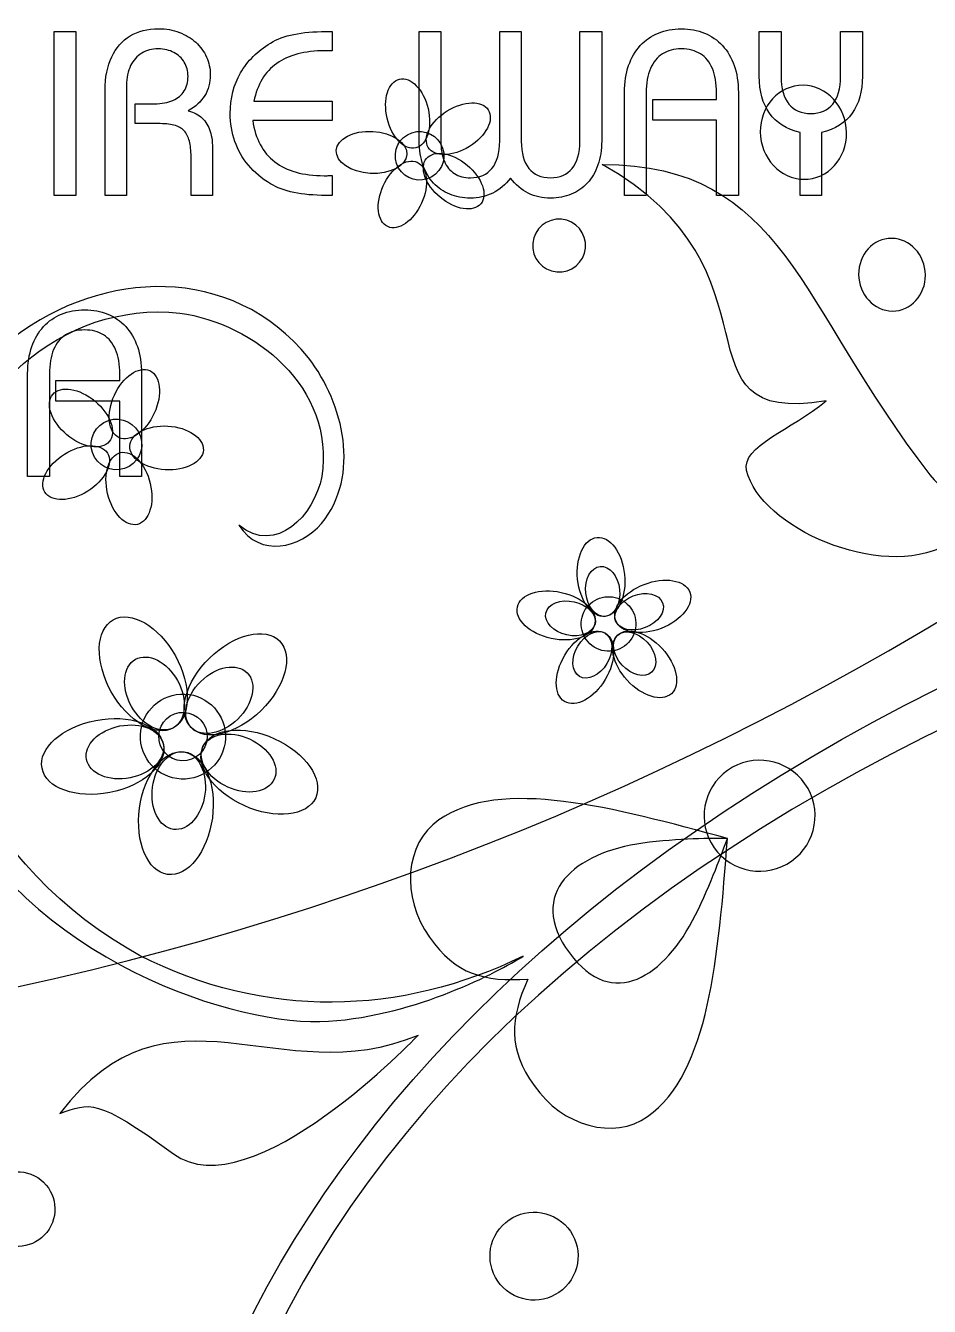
# Model space of a CAD drawing. Header units: millimetres. Extents: x -96 to 58, y -5 to 152.
# Drawn here: x -6.99 to 9.32, y 13.41 to 36.54 of the extents above; entities that cross this region are included whole.
import ezdxf

# ---------------------------------------------------------------- set-up
doc = ezdxf.new("R2010")
doc.units = ezdxf.units.MM
doc.header["$MEASUREMENT"] = 0
doc.layers.add('Capa 1', color=7, linetype='Continuous')

msp = doc.modelspace()

# ---------------------------------------------------------------- linework, layer by layer
at = {"layer": 'Capa 1', "color": 250, "lineweight": 9}
msp.add_open_spline([(-95.1806, 149.5), (-95.1806, 149.5), (57.2195, 149.5), (57.2195, 149.5), (57.2195, 149.5), (57.2195, 149.5), (57.2195, -2.9001), (57.2195, -2.9001), (57.2195, -2.9001), (57.2195, -2.9001), (-95.1806, -2.9001), (-95.1806, -2.9001), (-95.1806, -2.9001), (-95.1806, -2.9001), (-95.1806, 149.5), (-95.1806, 149.5)], degree=3, knots=[0, 0, 0, 0, 0.2, 0.2, 0.2, 0.2, 0.4, 0.4, 0.4, 0.4, 0.6, 0.6, 0.6, 0.6, 1, 1, 1, 1], dxfattribs=at)
at = {"layer": 'Capa 1', "color": 7}
msp.add_open_spline([(-18.9806, 128.6859), (11.6082, 128.6859), (36.4054, 103.8887), (36.4054, 73.2999), (36.4054, 73.2999), (36.4054, 42.7112), (11.6082, 17.9139), (-18.9806, 17.9139), (-18.9806, 17.9139), (-49.5694, 17.9139), (-74.3666, 42.7111), (-74.3666, 73.2999), (-74.3666, 73.2999), (-74.3666, 103.8888), (-49.5694, 128.6859), (-18.9806, 128.6859)], degree=3, knots=[0, 0, 0, 0, 0.2, 0.2, 0.2, 0.2, 0.4, 0.4, 0.4, 0.4, 0.6, 0.6, 0.6, 0.6, 1, 1, 1, 1], dxfattribs=at)
at = {"layer": 'Capa 1', "color": 250}
for points, knots in [([(-6.4774, 33.4756), (-6.4774, 33.4756), (-6.0837, 33.4756), (-6.0837, 33.4756), (-6.0837, 33.4756), (-6.0837, 33.4756), (-6.0837, 36.4347), (-6.0837, 36.4347), (-6.0837, 36.4347), (-6.0837, 36.4347), (-6.4774, 36.4347), (-6.4774, 36.4347), (-6.4774, 36.4347), (-6.4774, 36.4347), (-6.4774, 33.4756), (-6.4774, 33.4756)], [0, 0, 0, 0, 0.2, 0.2, 0.2, 0.2, 0.4, 0.4, 0.4, 0.4, 0.6, 0.6, 0.6, 0.6, 1, 1, 1, 1]), ([(-5.5587, 33.4756), (-5.5587, 33.4756), (-5.1691, 33.4756), (-5.1691, 33.4756), (-5.1691, 33.4756), (-5.1691, 33.4756), (-5.1691, 35.4611), (-5.1691, 35.4611), (-5.1691, 35.4611), (-5.1685, 35.6015), (-5.1438, 35.7207), (-5.0966, 35.8187), (-5.0966, 35.8187), (-5.0486, 35.9169), (-4.9816, 35.9916), (-4.8962, 36.0431), (-4.8962, 36.0431), (-4.8108, 36.0954), (-4.7113, 36.1214), (-4.5977, 36.1214), (-4.5977, 36.1214), (-4.4884, 36.1208), (-4.3938, 36.0988), (-4.3134, 36.0558), (-4.3134, 36.0558), (-4.233, 36.0135), (-4.1709, 35.9549), (-4.1271, 35.8808), (-4.1271, 35.8808), (-4.0827, 35.8068), (-4.0608, 35.7214), (-4.0601, 35.6261), (-4.0601, 35.6261), (-4.0601, 35.5239), (-4.0834, 35.4363), (-4.1293, 35.3622), (-4.1293, 35.3622), (-4.1758, 35.2882), (-4.2436, 35.2317), (-4.3332, 35.1915), (-4.3332, 35.1915), (-4.4235, 35.1513), (-4.5342, 35.1315), (-4.6655, 35.1308), (-4.6655, 35.1308), (-4.6655, 35.1308), (-5.0126, 35.1309), (-5.0126, 35.1309), (-5.0126, 35.1309), (-5.0126, 35.1309), (-5.0126, 34.771), (-5.0126, 34.771), (-5.0126, 34.771), (-5.0126, 34.771), (-4.5639, 34.771), (-4.5639, 34.771), (-4.5639, 34.771), (-4.451, 34.771), (-4.3586, 34.7597), (-4.2852, 34.7357), (-4.2852, 34.7357), (-4.2125, 34.7118), (-4.1554, 34.6736), (-4.1144, 34.6228), (-4.1144, 34.6228), (-4.0735, 34.5721), (-4.0453, 34.5057), (-4.0284, 34.4246), (-4.0284, 34.4246), (-4.0121, 34.3435), (-4.0044, 34.2461), (-4.0051, 34.1318), (-4.0051, 34.1318), (-4.0051, 34.1318), (-4.0051, 33.4756), (-4.0051, 33.4756), (-4.0051, 33.4756), (-4.0051, 33.4756), (-3.6156, 33.4756), (-3.6156, 33.4756), (-3.6156, 33.4756), (-3.6156, 33.4756), (-3.6156, 34.28), (-3.6156, 34.28), (-3.6156, 34.28), (-3.6149, 34.4168), (-3.6297, 34.5339), (-3.6601, 34.6313), (-3.6601, 34.6313), (-3.6904, 34.7287), (-3.7377, 34.8084), (-3.8026, 34.8698), (-3.8026, 34.8698), (-3.8675, 34.9312), (-3.9515, 34.9756), (-4.0559, 35.0038), (-4.0559, 35.0038), (-3.9245, 35.0765), (-3.8252, 35.1675), (-3.7581, 35.2769), (-3.7581, 35.2769), (-3.6918, 35.3863), (-3.658, 35.5111), (-3.658, 35.6515), (-3.658, 35.6515), (-3.6587, 35.7666), (-3.6819, 35.8745), (-3.7271, 35.9747), (-3.7271, 35.9747), (-3.773, 36.0748), (-3.8372, 36.1637), (-3.9211, 36.2399), (-3.9211, 36.2399), (-4.0044, 36.3161), (-4.1032, 36.3761), (-4.2167, 36.4199), (-4.2167, 36.4199), (-4.3309, 36.463), (-4.4566, 36.4848), (-4.5935, 36.4855), (-4.5935, 36.4855), (-4.7897, 36.4848), (-4.959, 36.4417), (-5.1036, 36.3549), (-5.1036, 36.3549), (-5.2476, 36.2682), (-5.359, 36.1426), (-5.4381, 35.9768), (-5.4381, 35.9768), (-5.5171, 35.8117), (-5.5573, 35.6099), (-5.5587, 35.3721), (-5.5587, 35.3721), (-5.5587, 35.3721), (-5.5587, 33.4756), (-5.5587, 33.4756)], [0, 0, 0, 0, 0.0285714, 0.0285714, 0.0285714, 0.0285714, 0.0571429, 0.0571429, 0.0571429, 0.0571429, 0.0857143, 0.0857143, 0.0857143, 0.0857143, 0.1142857, 0.1142857, 0.1142857, 0.1142857, 0.1428571, 0.1428571, 0.1428571, 0.1428571, 0.1714286, 0.1714286, 0.1714286, 0.1714286, 0.2, 0.2, 0.2, 0.2, 0.2285714, 0.2285714, 0.2285714, 0.2285714, 0.2571429, 0.2571429, 0.2571429, 0.2571429, 0.2857143, 0.2857143, 0.2857143, 0.2857143, 0.3142857, 0.3142857, 0.3142857, 0.3142857, 0.3428571, 0.3428571, 0.3428571, 0.3428571, 0.3714286, 0.3714286, 0.3714286, 0.3714286, 0.4, 0.4, 0.4, 0.4, 0.4285714, 0.4285714, 0.4285714, 0.4285714, 0.4571429, 0.4571429, 0.4571429, 0.4571429, 0.4857143, 0.4857143, 0.4857143, 0.4857143, 0.5142857, 0.5142857, 0.5142857, 0.5142857, 0.5428571, 0.5428571, 0.5428571, 0.5428571, 0.5714286, 0.5714286, 0.5714286, 0.5714286, 0.6, 0.6, 0.6, 0.6, 0.6285714, 0.6285714, 0.6285714, 0.6285714, 0.6571429, 0.6571429, 0.6571429, 0.6571429, 0.6857143, 0.6857143, 0.6857143, 0.6857143, 0.7142857, 0.7142857, 0.7142857, 0.7142857, 0.7428571, 0.7428571, 0.7428571, 0.7428571, 0.7714286, 0.7714286, 0.7714286, 0.7714286, 0.8, 0.8, 0.8, 0.8, 0.8285714, 0.8285714, 0.8285714, 0.8285714, 0.8571429, 0.8571429, 0.8571429, 0.8571429, 0.8857143, 0.8857143, 0.8857143, 0.8857143, 0.9142857, 0.9142857, 0.9142857, 0.9142857, 0.9428571, 0.9428571, 0.9428571, 0.9428571, 1, 1, 1, 1]), ([(-1.4566, 36.0834), (-1.4566, 36.0834), (-1.4566, 36.4347), (-1.4566, 36.4347), (-1.4566, 36.4347), (-1.4566, 36.4347), (-1.5709, 36.4347), (-1.5709, 36.4347), (-1.5709, 36.4347), (-1.7889, 36.4347), (-1.9815, 36.4177), (-2.1481, 36.3832), (-2.1481, 36.3832), (-2.3153, 36.3494), (-2.4557, 36.2971), (-2.57, 36.2272), (-2.57, 36.2272), (-2.8077, 36.0827), (-2.9884, 35.9027), (-3.1118, 35.6875), (-3.1118, 35.6875), (-3.2353, 35.4731), (-3.2974, 35.2296), (-3.2981, 34.9573), (-3.2981, 34.9573), (-3.2981, 34.7767), (-3.2699, 34.6073), (-3.2148, 34.45), (-3.2148, 34.45), (-3.1591, 34.2927), (-3.0773, 34.1501), (-2.9693, 34.021), (-2.9693, 34.021), (-2.8614, 33.8919), (-2.728, 33.7797), (-2.57, 33.683), (-2.57, 33.683), (-2.4557, 33.6132), (-2.3153, 33.561), (-2.1481, 33.5271), (-2.1481, 33.5271), (-1.9814, 33.4926), (-1.7889, 33.4756), (-1.5709, 33.4756), (-1.5709, 33.4756), (-1.5709, 33.4756), (-1.4566, 33.4756), (-1.4566, 33.4756), (-1.4566, 33.4756), (-1.4566, 33.4756), (-1.4566, 33.8355), (-1.4566, 33.8355), (-1.4566, 33.8355), (-1.482, 33.8334), (-1.5074, 33.8319), (-1.5321, 33.8319), (-1.5321, 33.8319), (-1.5575, 33.8312), (-1.5815, 33.8312), (-1.6048, 33.8312), (-1.6048, 33.8312), (-1.9823, 33.8319), (-2.2786, 33.9152), (-2.4945, 34.0824), (-2.4945, 34.0824), (-2.7104, 34.2496), (-2.8423, 34.4972), (-2.8917, 34.826), (-2.8917, 34.826), (-2.8917, 34.826), (-1.4566, 34.8261), (-1.4566, 34.8261), (-1.4566, 34.8261), (-1.4566, 34.8261), (-1.4566, 35.1774), (-1.4566, 35.1774), (-1.4566, 35.1774), (-1.4566, 35.1774), (-2.8705, 35.1774), (-2.8705, 35.1774), (-2.8705, 35.1774), (-2.8092, 35.4801), (-2.6716, 35.7073), (-2.4578, 35.8597), (-2.4578, 35.8597), (-2.244, 36.0113), (-1.954, 36.0875), (-1.5878, 36.0875), (-1.5878, 36.0875), (-1.5667, 36.0875), (-1.5455, 36.0875), (-1.5236, 36.0868), (-1.5236, 36.0868), (-1.5025, 36.0869), (-1.4799, 36.0854), (-1.4566, 36.0834)], [0, 0, 0, 0, 0.04, 0.04, 0.04, 0.04, 0.08, 0.08, 0.08, 0.08, 0.12, 0.12, 0.12, 0.12, 0.16, 0.16, 0.16, 0.16, 0.2, 0.2, 0.2, 0.2, 0.24, 0.24, 0.24, 0.24, 0.28, 0.28, 0.28, 0.28, 0.32, 0.32, 0.32, 0.32, 0.36, 0.36, 0.36, 0.36, 0.4, 0.4, 0.4, 0.4, 0.44, 0.44, 0.44, 0.44, 0.48, 0.48, 0.48, 0.48, 0.52, 0.52, 0.52, 0.52, 0.56, 0.56, 0.56, 0.56, 0.6, 0.6, 0.6, 0.6, 0.64, 0.64, 0.64, 0.64, 0.68, 0.68, 0.68, 0.68, 0.72, 0.72, 0.72, 0.72, 0.76, 0.76, 0.76, 0.76, 0.8, 0.8, 0.8, 0.8, 0.84, 0.84, 0.84, 0.84, 0.88, 0.88, 0.88, 0.88, 0.92, 0.92, 0.92, 0.92, 1, 1, 1, 1]), ([(0.1141, 36.4347), (0.1141, 36.4347), (0.1141, 34.4578), (0.1141, 34.4578), (0.1141, 34.4578), (0.1147, 34.2955), (0.1372, 34.1508), (0.1817, 34.0231), (0.1817, 34.0231), (0.2269, 33.8954), (0.2904, 33.7875), (0.3722, 33.6986), (0.3722, 33.6986), (0.454, 33.6098), (0.5514, 33.5419), (0.6643, 33.4954), (0.6643, 33.4954), (0.7766, 33.4488), (0.9007, 33.4255), (1.0368, 33.4248), (1.0368, 33.4248), (1.1823, 33.4255), (1.3162, 33.4558), (1.4404, 33.5172), (1.4404, 33.5172), (1.564, 33.5787), (1.6711, 33.6675), (1.7607, 33.7846), (1.7607, 33.7846), (1.8539, 33.6661), (1.9618, 33.5765), (2.0832, 33.5158), (2.0832, 33.5158), (2.2045, 33.4552), (2.3386, 33.4248), (2.4846, 33.4248), (2.4846, 33.4248), (2.6209, 33.4255), (2.745, 33.4488), (2.8578, 33.4961), (2.8578, 33.4961), (2.97, 33.5427), (3.0674, 33.6111), (3.1492, 33.7), (3.1492, 33.7), (3.2312, 33.7896), (3.2946, 33.8975), (3.3397, 34.0245), (3.3397, 34.0245), (3.3843, 34.1523), (3.4068, 34.2962), (3.4075, 34.4577), (3.4075, 34.4577), (3.4075, 34.4577), (3.4076, 36.4347), (3.4076, 36.4347), (3.4076, 36.4347), (3.4076, 36.4347), (3.0139, 36.4347), (3.0139, 36.4347), (3.0139, 36.4347), (3.0139, 36.4347), (3.0139, 34.4578), (3.0139, 34.4578), (3.0139, 34.4578), (3.0132, 34.2391), (2.9665, 34.0739), (2.8748, 33.9617), (2.8748, 33.9617), (2.7832, 33.8496), (2.6532, 33.7938), (2.4846, 33.7931), (2.4846, 33.7931), (2.3161, 33.7938), (2.1862, 33.8495), (2.0944, 33.9617), (2.0944, 33.9617), (2.0027, 34.074), (1.9569, 34.239), (1.9555, 34.4577), (1.9555, 34.4577), (1.9555, 34.4577), (1.9556, 36.4347), (1.9556, 36.4347), (1.9556, 36.4347), (1.9556, 36.4347), (1.5661, 36.4347), (1.5661, 36.4347), (1.5661, 36.4347), (1.5661, 36.4347), (1.5661, 34.4578), (1.5661, 34.4578), (1.5661, 34.4578), (1.5654, 34.2391), (1.5187, 34.0739), (1.427, 33.9617), (1.427, 33.9617), (1.3354, 33.8496), (1.2055, 33.7938), (1.0368, 33.7931), (1.0368, 33.7931), (0.9246, 33.7931), (0.8294, 33.8185), (0.7497, 33.8686), (0.7497, 33.8686), (0.6706, 33.9187), (0.61, 33.9928), (0.5676, 34.0915), (0.5676, 34.0915), (0.5254, 34.1904), (0.5041, 34.3124), (0.5034, 34.4577), (0.5034, 34.4577), (0.5034, 34.4577), (0.5034, 36.4347), (0.5034, 36.4347), (0.5034, 36.4347), (0.5034, 36.4347), (0.1141, 36.4347), (0.1141, 36.4347)], [0, 0, 0, 0, 0.0322581, 0.0322581, 0.0322581, 0.0322581, 0.0645161, 0.0645161, 0.0645161, 0.0645161, 0.0967742, 0.0967742, 0.0967742, 0.0967742, 0.1290323, 0.1290323, 0.1290323, 0.1290323, 0.1612903, 0.1612903, 0.1612903, 0.1612903, 0.1935484, 0.1935484, 0.1935484, 0.1935484, 0.2258065, 0.2258065, 0.2258065, 0.2258065, 0.2580645, 0.2580645, 0.2580645, 0.2580645, 0.2903226, 0.2903226, 0.2903226, 0.2903226, 0.3225806, 0.3225806, 0.3225806, 0.3225806, 0.3548387, 0.3548387, 0.3548387, 0.3548387, 0.3870968, 0.3870968, 0.3870968, 0.3870968, 0.4193548, 0.4193548, 0.4193548, 0.4193548, 0.4516129, 0.4516129, 0.4516129, 0.4516129, 0.483871, 0.483871, 0.483871, 0.483871, 0.516129, 0.516129, 0.516129, 0.516129, 0.5483871, 0.5483871, 0.5483871, 0.5483871, 0.5806452, 0.5806452, 0.5806452, 0.5806452, 0.6129032, 0.6129032, 0.6129032, 0.6129032, 0.6451613, 0.6451613, 0.6451613, 0.6451613, 0.6774194, 0.6774194, 0.6774194, 0.6774194, 0.7096774, 0.7096774, 0.7096774, 0.7096774, 0.7419355, 0.7419355, 0.7419355, 0.7419355, 0.7741935, 0.7741935, 0.7741935, 0.7741935, 0.8064516, 0.8064516, 0.8064516, 0.8064516, 0.8387097, 0.8387097, 0.8387097, 0.8387097, 0.8709677, 0.8709677, 0.8709677, 0.8709677, 0.9032258, 0.9032258, 0.9032258, 0.9032258, 0.9354839, 0.9354839, 0.9354839, 0.9354839, 1, 1, 1, 1]), ([(5.4818, 33.4756), (5.4818, 33.4756), (5.8755, 33.4756), (5.8755, 33.4756), (5.8755, 33.4756), (5.8755, 33.4756), (5.8755, 35.3341), (5.8755, 35.3341), (5.8755, 35.3341), (5.8748, 35.5154), (5.8494, 35.6769), (5.8, 35.8194), (5.8, 35.8194), (5.7499, 35.962), (5.6793, 36.0819), (5.5883, 36.1814), (5.5883, 36.1814), (5.4966, 36.2802), (5.3887, 36.3557), (5.2631, 36.4072), (5.2631, 36.4072), (5.1375, 36.4594), (4.9985, 36.4855), (4.8468, 36.4855), (4.8468, 36.4855), (4.6951, 36.4855), (4.5561, 36.4594), (4.4305, 36.4072), (4.4305, 36.4072), (4.3049, 36.3557), (4.197, 36.2802), (4.1053, 36.1814), (4.1053, 36.1814), (4.0143, 36.082), (3.9437, 35.962), (3.8936, 35.8194), (3.8936, 35.8194), (3.8442, 35.677), (3.8188, 35.5153), (3.8181, 35.334), (3.8181, 35.334), (3.8181, 35.334), (3.8181, 33.4756), (3.8181, 33.4756), (3.8181, 33.4756), (3.8181, 33.4756), (4.2118, 33.4756), (4.2118, 33.4756), (4.2118, 33.4756), (4.2118, 33.4756), (4.2118, 35.3256), (4.2118, 35.3256), (4.2118, 35.3256), (4.2125, 35.5006), (4.2372, 35.6473), (4.2873, 35.7651), (4.2873, 35.7651), (4.3368, 35.8837), (4.4086, 35.9718), (4.5032, 36.0318), (4.5032, 36.0318), (4.5977, 36.0918), (4.712, 36.1214), (4.8468, 36.1214), (4.8468, 36.1214), (4.9817, 36.1215), (5.0958, 36.0918), (5.1904, 36.0318), (5.1904, 36.0318), (5.285, 35.9719), (5.3569, 35.8836), (5.4063, 35.7651), (5.4063, 35.7651), (5.4564, 35.6473), (5.4818, 35.5005), (5.4818, 35.3256), (5.4818, 35.3256), (5.4818, 35.3256), (5.4818, 35.2071), (5.4818, 35.2071), (5.4818, 35.2071), (5.4818, 35.2071), (4.3304, 35.2071), (4.3304, 35.2071), (4.3304, 35.2071), (4.3304, 35.2071), (4.3304, 34.8345), (4.3304, 34.8345), (4.3304, 34.8345), (4.3304, 34.8345), (5.4818, 34.8345), (5.4818, 34.8345), (5.4818, 34.8345), (5.4818, 34.8345), (5.4818, 33.4756), (5.4818, 33.4756)], [0, 0, 0, 0, 0.04, 0.04, 0.04, 0.04, 0.08, 0.08, 0.08, 0.08, 0.12, 0.12, 0.12, 0.12, 0.16, 0.16, 0.16, 0.16, 0.2, 0.2, 0.2, 0.2, 0.24, 0.24, 0.24, 0.24, 0.28, 0.28, 0.28, 0.28, 0.32, 0.32, 0.32, 0.32, 0.36, 0.36, 0.36, 0.36, 0.4, 0.4, 0.4, 0.4, 0.44, 0.44, 0.44, 0.44, 0.48, 0.48, 0.48, 0.48, 0.52, 0.52, 0.52, 0.52, 0.56, 0.56, 0.56, 0.56, 0.6, 0.6, 0.6, 0.6, 0.64, 0.64, 0.64, 0.64, 0.68, 0.68, 0.68, 0.68, 0.72, 0.72, 0.72, 0.72, 0.76, 0.76, 0.76, 0.76, 0.8, 0.8, 0.8, 0.8, 0.84, 0.84, 0.84, 0.84, 0.88, 0.88, 0.88, 0.88, 0.92, 0.92, 0.92, 0.92, 1, 1, 1, 1]), ([(6.989, 33.4756), (6.989, 33.4756), (7.3784, 33.4756), (7.3784, 33.4756), (7.3784, 33.4756), (7.3784, 33.4756), (7.3784, 34.6102), (7.3784, 34.6102), (7.3784, 34.6102), (7.6219, 34.6716), (7.8059, 34.7879), (7.9294, 34.9587), (7.9294, 34.9587), (8.053, 35.1288), (8.115, 35.3531), (8.115, 35.6303), (8.115, 35.6303), (8.115, 35.6303), (8.115, 36.4347), (8.115, 36.4347), (8.115, 36.4347), (8.115, 36.4347), (7.7214, 36.4347), (7.7214, 36.4347), (7.7214, 36.4347), (7.7214, 36.4347), (7.7214, 35.6262), (7.7214, 35.6262), (7.7214, 35.6262), (7.7205, 35.4053), (7.6733, 35.2381), (7.5808, 35.1245), (7.5808, 35.1245), (7.4884, 35.0109), (7.3558, 34.9537), (7.1836, 34.953), (7.1836, 34.953), (7.0116, 34.9538), (6.8788, 35.0109), (6.7864, 35.1245), (6.7864, 35.1245), (6.6941, 35.2381), (6.6467, 35.4053), (6.646, 35.6261), (6.646, 35.6261), (6.646, 35.6261), (6.6461, 36.4347), (6.6461, 36.4347), (6.6461, 36.4347), (6.6461, 36.4347), (6.2524, 36.4347), (6.2524, 36.4347), (6.2524, 36.4347), (6.2524, 36.4347), (6.2524, 35.6303), (6.2524, 35.6303), (6.2524, 35.6303), (6.2524, 35.3531), (6.3144, 35.1287), (6.4379, 34.9587), (6.4379, 34.9587), (6.5613, 34.788), (6.7455, 34.6715), (6.9889, 34.6101), (6.9889, 34.6101), (6.9889, 34.6101), (6.989, 33.4756), (6.989, 33.4756)], [0, 0, 0, 0, 0.0555556, 0.0555556, 0.0555556, 0.0555556, 0.1111111, 0.1111111, 0.1111111, 0.1111111, 0.1666667, 0.1666667, 0.1666667, 0.1666667, 0.2222222, 0.2222222, 0.2222222, 0.2222222, 0.2777778, 0.2777778, 0.2777778, 0.2777778, 0.3333333, 0.3333333, 0.3333333, 0.3333333, 0.3888889, 0.3888889, 0.3888889, 0.3888889, 0.4444444, 0.4444444, 0.4444444, 0.4444444, 0.5, 0.5, 0.5, 0.5, 0.5555556, 0.5555556, 0.5555556, 0.5555556, 0.6111111, 0.6111111, 0.6111111, 0.6111111, 0.6666667, 0.6666667, 0.6666667, 0.6666667, 0.7222222, 0.7222222, 0.7222222, 0.7222222, 0.7777778, 0.7777778, 0.7777778, 0.7777778, 0.8333333, 0.8333333, 0.8333333, 0.8333333, 0.8888889, 0.8888889, 0.8888889, 0.8888889, 1, 1, 1, 1]), ([(-5.2919, 28.3999), (-5.2919, 28.3999), (-4.8982, 28.3999), (-4.8982, 28.3999), (-4.8982, 28.3999), (-4.8982, 28.3999), (-4.8982, 30.2582), (-4.8982, 30.2582), (-4.8982, 30.2582), (-4.8989, 30.4395), (-4.9243, 30.6011), (-4.9737, 30.7436), (-4.9737, 30.7436), (-5.0238, 30.8863), (-5.0944, 31.0061), (-5.1854, 31.1056), (-5.1854, 31.1056), (-5.2771, 31.2045), (-5.385, 31.2799), (-5.5106, 31.3314), (-5.5106, 31.3314), (-5.6362, 31.3837), (-5.7752, 31.4097), (-5.9269, 31.4097), (-5.9269, 31.4097), (-6.0786, 31.4098), (-6.2176, 31.3836), (-6.3432, 31.3314), (-6.3432, 31.3314), (-6.4688, 31.2799), (-6.5767, 31.2044), (-6.6684, 31.1056), (-6.6684, 31.1056), (-6.7595, 31.0062), (-6.83, 30.8862), (-6.8801, 30.7436), (-6.8801, 30.7436), (-6.9295, 30.6011), (-6.9549, 30.4395), (-6.9556, 30.2582), (-6.9556, 30.2582), (-6.9556, 30.2582), (-6.9556, 28.3999), (-6.9556, 28.3999), (-6.9556, 28.3999), (-6.9556, 28.3999), (-6.5619, 28.3999), (-6.5619, 28.3999), (-6.5619, 28.3999), (-6.5619, 28.3999), (-6.5619, 30.2498), (-6.5619, 30.2498), (-6.5619, 30.2498), (-6.5612, 30.4247), (-6.5365, 30.5715), (-6.4864, 30.6893), (-6.4864, 30.6893), (-6.437, 30.8078), (-6.3651, 30.896), (-6.2705, 30.956), (-6.2705, 30.956), (-6.176, 31.0161), (-6.0617, 31.0456), (-5.9269, 31.0456), (-5.9269, 31.0456), (-5.7921, 31.0456), (-5.6779, 31.016), (-5.5833, 30.956), (-5.5833, 30.956), (-5.4888, 30.896), (-5.4168, 30.8078), (-5.3674, 30.6893), (-5.3674, 30.6893), (-5.3173, 30.5716), (-5.2919, 30.4247), (-5.2919, 30.2498), (-5.2919, 30.2498), (-5.2919, 30.2498), (-5.2919, 30.1312), (-5.2919, 30.1312), (-5.2919, 30.1312), (-5.2919, 30.1312), (-6.4434, 30.1312), (-6.4434, 30.1312), (-6.4434, 30.1312), (-6.4434, 30.1312), (-6.4434, 29.7588), (-6.4434, 29.7588), (-6.4434, 29.7588), (-6.4434, 29.7588), (-5.2919, 29.7588), (-5.2919, 29.7588), (-5.2919, 29.7588), (-5.2919, 29.7588), (-5.2919, 28.3999), (-5.2919, 28.3999)], [0, 0, 0, 0, 0.04, 0.04, 0.04, 0.04, 0.08, 0.08, 0.08, 0.08, 0.12, 0.12, 0.12, 0.12, 0.16, 0.16, 0.16, 0.16, 0.2, 0.2, 0.2, 0.2, 0.24, 0.24, 0.24, 0.24, 0.28, 0.28, 0.28, 0.28, 0.32, 0.32, 0.32, 0.32, 0.36, 0.36, 0.36, 0.36, 0.4, 0.4, 0.4, 0.4, 0.44, 0.44, 0.44, 0.44, 0.48, 0.48, 0.48, 0.48, 0.52, 0.52, 0.52, 0.52, 0.56, 0.56, 0.56, 0.56, 0.6, 0.6, 0.6, 0.6, 0.64, 0.64, 0.64, 0.64, 0.68, 0.68, 0.68, 0.68, 0.72, 0.72, 0.72, 0.72, 0.76, 0.76, 0.76, 0.76, 0.8, 0.8, 0.8, 0.8, 0.84, 0.84, 0.84, 0.84, 0.88, 0.88, 0.88, 0.88, 0.92, 0.92, 0.92, 0.92, 1, 1, 1, 1])]:
    msp.add_open_spline(points, degree=3, knots=knots, dxfattribs=at)
at = {"layer": 'Capa 1'}
for points, knots in [([(-0.2427, 35.5761), (-0.4469, 35.528), (-0.5462, 35.2102), (-0.4644, 34.8674), (-0.4644, 34.8674), (-0.3828, 34.5237), (-0.1521, 34.2844), (0.0519, 34.3327), (0.0519, 34.3327), (0.2559, 34.3813), (0.3551, 34.6988), (0.2735, 35.0419), (0.2735, 35.0419), (0.1923, 35.3854), (-0.0388, 35.6243), (-0.2427, 35.5761)], [0, 0, 0, 0, 0.2, 0.2, 0.2, 0.2, 0.4, 0.4, 0.4, 0.4, 0.6, 0.6, 0.6, 0.6, 1, 1, 1, 1]), ([(7.8241, 34.6937), (7.8715, 34.2269), (7.5635, 33.8136), (7.1359, 33.7701), (7.1359, 33.7701), (6.7088, 33.7263), (6.3234, 34.0695), (6.2759, 34.5362), (6.2759, 34.5362), (6.2288, 35.0029), (6.5363, 35.4166), (6.9636, 35.4601), (6.9636, 35.4601), (7.3913, 35.5035), (7.7764, 35.1604), (7.8241, 34.6937)], [0, 0, 0, 0, 0.2, 0.2, 0.2, 0.2, 0.4, 0.4, 0.4, 0.4, 0.6, 0.6, 0.6, 0.6, 1, 1, 1, 1]), ([(1.3612, 35.018), (1.2504, 35.1954), (0.9177, 35.1879), (0.6187, 35.0011), (0.6187, 35.0011), (0.3197, 34.814), (0.1665, 34.5185), (0.2778, 34.3408), (0.2778, 34.3408), (0.3885, 34.1634), (0.7211, 34.1707), (1.0204, 34.3576), (1.0204, 34.3576), (1.3196, 34.5449), (1.4724, 34.8404), (1.3612, 35.018)], [0, 0, 0, 0, 0.2, 0.2, 0.2, 0.2, 0.4, 0.4, 0.4, 0.4, 0.6, 0.6, 0.6, 0.6, 1, 1, 1, 1]), ([(-1.3848, 34.2887), (-1.397, 34.0793), (-1.1218, 33.8929), (-0.7697, 33.8723), (-0.7697, 33.8723), (-0.4172, 33.8517), (-0.1215, 34.0045), (-0.1095, 34.2134), (-0.1095, 34.2134), (-0.0968, 34.4225), (-0.3725, 34.609), (-0.7254, 34.6298), (-0.7254, 34.6298), (-1.0767, 34.6503), (-1.3724, 34.4976), (-1.3848, 34.2887)], [0, 0, 0, 0, 0.2, 0.2, 0.2, 0.2, 0.4, 0.4, 0.4, 0.4, 0.6, 0.6, 0.6, 0.6, 1, 1, 1, 1]), ([(-0.0187, 34.607), (-0.2487, 34.5302), (-0.3725, 34.2812), (-0.296, 34.0511), (-0.296, 34.0511), (-0.2191, 33.8214), (0.0294, 33.6971), (0.2594, 33.7738), (0.2594, 33.7738), (0.4893, 33.8509), (0.6138, 34.0995), (0.5368, 34.3299), (0.5368, 34.3299), (0.4602, 34.5595), (0.2116, 34.6839), (-0.0187, 34.607)], [0, 0, 0, 0, 0.2, 0.2, 0.2, 0.2, 0.4, 0.4, 0.4, 0.4, 0.6, 0.6, 0.6, 0.6, 1, 1, 1, 1]), ([(1.2255, 33.323), (1.36, 33.4839), (1.2491, 33.7973), (0.9784, 34.0236), (0.9784, 34.0236), (0.7073, 34.2497), (0.3791, 34.303), (0.2452, 34.1418), (0.2452, 34.1418), (0.1103, 33.9816), (0.2211, 33.6673), (0.4919, 33.4412), (0.4919, 33.4412), (0.7627, 33.2152), (1.0914, 33.1625), (1.2255, 33.323)], [0, 0, 0, 0, 0.2, 0.2, 0.2, 0.2, 0.4, 0.4, 0.4, 0.4, 0.6, 0.6, 0.6, 0.6, 1, 1, 1, 1]), ([(-0.4557, 32.9116), (-0.2653, 32.8242), (0.0082, 33.0137), (0.1547, 33.3345), (0.1547, 33.3345), (0.3015, 33.6554), (0.266, 33.9862), (0.076, 34.0734), (0.076, 34.0734), (-0.1149, 34.1607), (-0.3882, 33.9713), (-0.535, 33.6505), (-0.535, 33.6505), (-0.6817, 33.3297), (-0.6463, 32.9985), (-0.4557, 32.9116)], [0, 0, 0, 0, 0.2, 0.2, 0.2, 0.2, 0.4, 0.4, 0.4, 0.4, 0.6, 0.6, 0.6, 0.6, 1, 1, 1, 1]), ([(13.6448, 26.7641), (12.4916, 26.7017), (10.0817, 27.468), (9.3331, 28.4305), (9.3331, 28.4305), (6.9282, 31.5224), (6.7249, 34.0234), (3.4159, 34.0337), (3.4159, 34.0337), (6.8535, 32.1094), (4.5813, 29.2919), (7.459, 29.7639), (7.459, 29.7639), (6.8372, 29.2508), (5.9233, 28.9416), (6.0246, 28.506), (6.0246, 28.506), (6.2654, 27.475), (8.4292, 26.5181), (9.6296, 27.1558), (9.6296, 27.1558), (8.8606, 25.6736), (12.1799, 26.3624), (13.6448, 26.7641)], [0, 0, 0, 0, 0.1428571, 0.1428571, 0.1428571, 0.1428571, 0.2857143, 0.2857143, 0.2857143, 0.2857143, 0.4285714, 0.4285714, 0.4285714, 0.4285714, 0.5714286, 0.5714286, 0.5714286, 0.5714286, 0.7142857, 0.7142857, 0.7142857, 0.7142857, 1, 1, 1, 1]), ([(2.1625, 32.6115), (2.1863, 32.8743), (2.4188, 33.0677), (2.6816, 33.0443), (2.6816, 33.0443), (2.9442, 33.0206), (3.1381, 32.7882), (3.1145, 32.5251), (3.1145, 32.5251), (3.0906, 32.2625), (2.8584, 32.0683), (2.5951, 32.0921), (2.5951, 32.0921), (2.3321, 32.1162), (2.1383, 32.3485), (2.1625, 32.6115)], [0, 0, 0, 0, 0.2, 0.2, 0.2, 0.2, 0.4, 0.4, 0.4, 0.4, 0.6, 0.6, 0.6, 0.6, 1, 1, 1, 1]), ([(9.2479, 32.1042), (9.2848, 31.7433), (9.046, 31.423), (8.7157, 31.3892), (8.7157, 31.3892), (8.3847, 31.3557), (8.0866, 31.6213), (8.0503, 31.9822), (8.0503, 31.9822), (8.0135, 32.3434), (8.2515, 32.6631), (8.5823, 32.6968), (8.5823, 32.6968), (8.9132, 32.731), (9.2109, 32.465), (9.2479, 32.1042)], [0, 0, 0, 0, 0.2, 0.2, 0.2, 0.2, 0.4, 0.4, 0.4, 0.4, 0.6, 0.6, 0.6, 0.6, 1, 1, 1, 1]), ([(-3.1425, 27.519), (-2.4734, 26.9642), (-1.7772, 27.6987), (-1.6452, 28.399), (-1.6452, 28.399), (-1.3999, 30.0113), (-2.8721, 31.1668), (-4.2064, 31.3497), (-4.2064, 31.3497), (-6.3685, 31.5753), (-8.0838, 29.8895), (-8.6676, 27.7685), (-8.6676, 27.7685), (-9.4769, 24.4857), (-7.6972, 21.2609), (-4.9347, 19.7481), (-4.9347, 19.7481), (-2.6806, 18.5951), (-0.2196, 18.6557), (1.9904, 19.7355), (1.9904, 19.7355), (1.5445, 19.4574), (0.08, 18.6686), (-1.5241, 18.5596), (-1.5241, 18.5596), (-3.1276, 18.4502), (-6.945, 19.621), (-8.5222, 22.8202), (-8.5222, 22.8202), (-9.8759, 25.5657), (-9.5331, 29.0324), (-7.19, 30.9205), (-7.19, 30.9205), (-5.6093, 32.1182), (-3.2813, 32.2633), (-1.8839, 30.5412), (-1.8839, 30.5412), (-1.2419, 29.701), (-0.9451, 28.4196), (-1.648, 27.5507), (-1.648, 27.5507), (-2.0404, 27.1041), (-2.7577, 26.9231), (-3.1425, 27.519)], [0, 0, 0, 0, 0.0833333, 0.0833333, 0.0833333, 0.0833333, 0.1666667, 0.1666667, 0.1666667, 0.1666667, 0.25, 0.25, 0.25, 0.25, 0.3333333, 0.3333333, 0.3333333, 0.3333333, 0.4166667, 0.4166667, 0.4166667, 0.4166667, 0.5, 0.5, 0.5, 0.5, 0.5833333, 0.5833333, 0.5833333, 0.5833333, 0.6666667, 0.6666667, 0.6666667, 0.6666667, 0.75, 0.75, 0.75, 0.75, 0.8333333, 0.8333333, 0.8333333, 0.8333333, 1, 1, 1, 1]), ([(55.0973, 20.4067), (46.9024, 30.7625), (30.7263, 30.0616), (26.1309, 29.547), (26.1309, 29.547), (23.1851, 29.2169), (20.471, 28.4382), (18.1473, 27.8135), (18.1473, 27.8135), (2.3405, 23.5654), (-5.9219, 13.5834), (-4.5366, 3.9704), (-4.5366, 3.9704), (-4.0677, 0.7744), (-2.5122, -1.4898), (-0.4731, -2.9001), (-0.4731, -2.9001), (-0.4731, -2.9001), (0.9898, -2.9001), (0.9898, -2.9001), (0.9898, -2.9001), (0.9125, -2.8581), (0.8353, -2.816), (0.7588, -2.7714), (0.7588, -2.7714), (-2.0704, -1.1832), (-3.6683, 1.7801), (-4.0839, 4.958), (-4.0839, 4.958), (-4.7785, 16.0677), (6.1912, 25.641), (25.296, 28.4846), (25.296, 28.4846), (39.4515, 30.5916), (48.0559, 26.8015), (55.0973, 20.4067)], [0, 0, 0, 0, 0.1, 0.1, 0.1, 0.1, 0.2, 0.2, 0.2, 0.2, 0.3, 0.3, 0.3, 0.3, 0.4, 0.4, 0.4, 0.4, 0.5, 0.5, 0.5, 0.5, 0.6, 0.6, 0.6, 0.6, 0.7, 0.7, 0.7, 0.7, 0.8, 0.8, 0.8, 0.8, 1, 1, 1, 1]), ([(-4.7513, 30.3102), (-4.9496, 30.401), (-5.235, 30.2038), (-5.3881, 29.8695), (-5.3881, 29.8695), (-5.5406, 29.5352), (-5.5037, 29.1903), (-5.3054, 29.0993), (-5.3054, 29.0993), (-5.1067, 29.0087), (-4.8217, 29.2058), (-4.6689, 29.5403), (-4.6689, 29.5403), (-4.5157, 29.8747), (-4.5527, 30.2195), (-4.7513, 30.3102)], [0, 0, 0, 0, 0.2, 0.2, 0.2, 0.2, 0.4, 0.4, 0.4, 0.4, 0.6, 0.6, 0.6, 0.6, 1, 1, 1, 1]), ([(-6.5034, 29.8818), (-6.6433, 29.7141), (-6.528, 29.387), (-6.2458, 29.1514), (-6.2458, 29.1514), (-5.9636, 28.9156), (-5.6216, 28.8604), (-5.4817, 29.0278), (-5.4817, 29.0278), (-5.3414, 29.1952), (-5.4571, 29.5223), (-5.7389, 29.7579), (-5.7389, 29.7579), (-6.0212, 29.9934), (-6.3634, 30.0492), (-6.5034, 29.8818)], [0, 0, 0, 0, 0.2, 0.2, 0.2, 0.2, 0.4, 0.4, 0.4, 0.4, 0.6, 0.6, 0.6, 0.6, 1, 1, 1, 1]), ([(-5.2072, 28.5438), (-4.9673, 28.6234), (-4.838, 28.8827), (-4.9178, 29.1222), (-4.9178, 29.1222), (-4.998, 29.3621), (-5.2573, 29.4912), (-5.4971, 29.4116), (-5.4971, 29.4116), (-5.7367, 29.3317), (-5.866, 29.0721), (-5.7862, 28.8326), (-5.7862, 28.8326), (-5.7057, 28.5932), (-5.4468, 28.4637), (-5.2072, 28.5438)], [0, 0, 0, 0, 0.2, 0.2, 0.2, 0.2, 0.4, 0.4, 0.4, 0.4, 0.6, 0.6, 0.6, 0.6, 1, 1, 1, 1]), ([(-3.783, 28.8752), (-3.7699, 29.0931), (-4.0572, 29.2876), (-4.4244, 29.3091), (-4.4244, 29.3091), (-4.7914, 29.3307), (-5.0993, 29.1714), (-5.1122, 28.9537), (-5.1122, 28.9537), (-5.1253, 28.7359), (-4.838, 28.5416), (-4.4714, 28.5198), (-4.4714, 28.5198), (-4.1039, 28.4983), (-3.7959, 28.6572), (-3.783, 28.8752)], [0, 0, 0, 0, 0.2, 0.2, 0.2, 0.2, 0.4, 0.4, 0.4, 0.4, 0.6, 0.6, 0.6, 0.6, 1, 1, 1, 1]), ([(-6.6447, 28.1151), (-6.5291, 27.9301), (-6.1826, 27.9382), (-5.8706, 28.1329), (-5.8706, 28.1329), (-5.5589, 28.3275), (-5.4004, 28.6357), (-5.5157, 28.8209), (-5.5157, 28.8209), (-5.631, 29.0058), (-5.9779, 28.9983), (-6.2896, 28.8031), (-6.2896, 28.8031), (-6.6012, 28.6083), (-6.7604, 28.3003), (-6.6447, 28.1151)], [0, 0, 0, 0, 0.2, 0.2, 0.2, 0.2, 0.4, 0.4, 0.4, 0.4, 0.6, 0.6, 0.6, 0.6, 1, 1, 1, 1]), ([(-4.9737, 27.5336), (-4.761, 27.5839), (-4.6577, 27.915), (-4.7424, 28.2728), (-4.7424, 28.2728), (-4.8274, 28.6303), (-5.0684, 28.8795), (-5.2805, 28.8292), (-5.2805, 28.8292), (-5.4928, 28.7785), (-5.5965, 28.4479), (-5.5114, 28.0902), (-5.5114, 28.0902), (-5.4267, 27.7327), (-5.186, 27.4834), (-4.9737, 27.5336)], [0, 0, 0, 0, 0.2, 0.2, 0.2, 0.2, 0.4, 0.4, 0.4, 0.4, 0.6, 0.6, 0.6, 0.6, 1, 1, 1, 1]), ([(22.9421, 18.0295), (23.5761, 18.2994), (23.8037, 17.4396), (23.6415, 16.9875), (23.6415, 16.9875), (23.1221, 15.69), (21.4012, 15.9205), (20.5454, 16.6867), (20.5454, 16.6867), (18.9632, 18.1929), (19.4607, 20.8494), (21.07, 22.072), (21.07, 22.072), (23.5454, 23.8437), (27.0982, 22.5955), (28.4997, 20.0927), (28.4997, 20.0927), (30.1869, 16.8685), (28.5855, 12.6788), (25.4528, 11.0385), (25.4528, 11.0385), (18.4281, 7.3696), (12.0084, 14.9509), (14.0968, 21.53), (14.0968, 21.53), (15.2339, 25.3028), (18.894, 27.786), (22.9732, 28.1475), (22.9732, 28.1475), (7.1471, 26.712), (13.009, 4.4102), (25.7345, 10.6886), (25.7345, 10.6886), (29.1635, 12.3805), (30.6158, 16.8272), (28.7544, 20.2799), (28.7544, 20.2799), (27.172, 23.0266), (23.606, 24.2417), (20.8914, 22.2876), (20.8914, 22.2876), (19.0452, 20.8778), (18.3775, 18.1096), (20.1322, 16.3621), (20.1322, 16.3621), (21.1894, 15.3708), (23.1601, 15.1257), (23.9663, 16.5845), (23.9663, 16.5845), (24.2546, 17.1493), (24.1927, 18.3037), (23.3247, 18.2573), (23.3247, 18.2573), (23.1646, 18.2408), (23.0296, 18.1671), (22.9421, 18.0295)], [0, 0, 0, 0, 0.0666667, 0.0666667, 0.0666667, 0.0666667, 0.1333333, 0.1333333, 0.1333333, 0.1333333, 0.2, 0.2, 0.2, 0.2, 0.2666667, 0.2666667, 0.2666667, 0.2666667, 0.3333333, 0.3333333, 0.3333333, 0.3333333, 0.4, 0.4, 0.4, 0.4, 0.4666667, 0.4666667, 0.4666667, 0.4666667, 0.5333333, 0.5333333, 0.5333333, 0.5333333, 0.6, 0.6, 0.6, 0.6, 0.6666667, 0.6666667, 0.6666667, 0.6666667, 0.7333333, 0.7333333, 0.7333333, 0.7333333, 0.8, 0.8, 0.8, 0.8, 0.8666667, 0.8666667, 0.8666667, 0.8666667, 1, 1, 1, 1]), ([(3.3235, 27.2984), (3.0895, 27.2745), (2.9326, 26.9354), (2.9729, 26.5413), (2.9729, 26.5413), (3.0134, 26.1472), (3.2359, 25.8473), (3.4697, 25.871), (3.4697, 25.871), (3.7039, 25.895), (3.861, 26.2345), (3.82, 26.6283), (3.82, 26.6283), (3.78, 27.0221), (3.5573, 27.3223), (3.3235, 27.2984)], [0, 0, 0, 0, 0.2, 0.2, 0.2, 0.2, 0.4, 0.4, 0.4, 0.4, 0.6, 0.6, 0.6, 0.6, 1, 1, 1, 1]), ([(3.38, 26.775), (3.2113, 26.758), (3.0951, 26.5415), (3.1211, 26.2926), (3.1211, 26.2926), (3.1467, 26.0433), (3.3035, 25.8553), (3.4721, 25.8725), (3.4721, 25.8725), (3.6406, 25.8899), (3.7559, 26.106), (3.731, 26.3553), (3.731, 26.3553), (3.7053, 26.6043), (3.5482, 26.7923), (3.38, 26.775)], [0, 0, 0, 0, 0.2, 0.2, 0.2, 0.2, 0.4, 0.4, 0.4, 0.4, 0.6, 0.6, 0.6, 0.6, 1, 1, 1, 1]), ([(1.8855, 26.0419), (1.8356, 25.8122), (2.1089, 25.5573), (2.4961, 25.4732), (2.4961, 25.4732), (2.8833, 25.3892), (3.2376, 25.5073), (3.2877, 25.7371), (3.2877, 25.7371), (3.3378, 25.9672), (3.0639, 26.2216), (2.6769, 26.3058), (2.6769, 26.3058), (2.2901, 26.3902), (1.9354, 26.272), (1.8855, 26.0419)], [0, 0, 0, 0, 0.2, 0.2, 0.2, 0.2, 0.4, 0.4, 0.4, 0.4, 0.6, 0.6, 0.6, 0.6, 1, 1, 1, 1]), ([(4.9978, 26.3115), (4.9128, 26.5307), (4.5444, 26.5928), (4.1749, 26.4497), (4.1749, 26.4497), (3.8055, 26.307), (3.5748, 26.0133), (3.6598, 25.7937), (3.6598, 25.7937), (3.7446, 25.5745), (4.1131, 25.5127), (4.4826, 25.6555), (4.4826, 25.6555), (4.8518, 25.7984), (5.0827, 26.0917), (4.9978, 26.3115)], [0, 0, 0, 0, 0.2, 0.2, 0.2, 0.2, 0.4, 0.4, 0.4, 0.4, 0.6, 0.6, 0.6, 0.6, 1, 1, 1, 1]), ([(2.4005, 25.9326), (2.3646, 25.7674), (2.5338, 25.59), (2.7788, 25.5365), (2.7788, 25.5365), (3.0237, 25.4832), (3.2511, 25.5745), (3.2868, 25.7397), (3.2868, 25.7397), (3.3232, 25.9051), (3.1535, 26.0825), (2.9085, 26.1361), (2.9085, 26.1361), (2.6638, 26.1891), (2.4363, 26.0979), (2.4005, 25.9326)], [0, 0, 0, 0, 0.2, 0.2, 0.2, 0.2, 0.4, 0.4, 0.4, 0.4, 0.6, 0.6, 0.6, 0.6, 1, 1, 1, 1]), ([(3.3173, 25.291), (3.5628, 25.1726), (3.8572, 25.2755), (3.9757, 25.5202), (3.9757, 25.5202), (4.0946, 25.7654), (3.9918, 26.0602), (3.7465, 26.1787), (3.7465, 26.1787), (3.5013, 26.2972), (3.2067, 26.1947), (3.0879, 25.9494), (3.0879, 25.9494), (2.9695, 25.7043), (3.0719, 25.4094), (3.3173, 25.291)], [0, 0, 0, 0, 0.2, 0.2, 0.2, 0.2, 0.4, 0.4, 0.4, 0.4, 0.6, 0.6, 0.6, 0.6, 1, 1, 1, 1]), ([(4.5076, 26.1189), (4.4469, 26.2769), (4.2076, 26.3315), (3.9743, 26.2414), (3.9743, 26.2414), (3.7408, 26.1513), (3.6006, 25.9497), (3.6615, 25.7918), (3.6615, 25.7918), (3.7226, 25.6344), (3.9614, 25.5794), (4.1952, 25.6698), (4.1952, 25.6698), (4.4288, 25.7598), (4.5687, 25.9612), (4.5076, 26.1189)], [0, 0, 0, 0, 0.2, 0.2, 0.2, 0.2, 0.4, 0.4, 0.4, 0.4, 0.6, 0.6, 0.6, 0.6, 1, 1, 1, 1]), ([(-5.4103, 25.811), (-5.7306, 25.6327), (-5.747, 25.0511), (-5.447, 24.5119), (-5.447, 24.5119), (-5.1468, 23.973), (-4.6443, 23.6802), (-4.324, 23.8585), (-4.324, 23.8585), (-4.0039, 24.0365), (-3.9877, 24.6178), (-4.288, 25.1573), (-4.288, 25.1573), (-4.5876, 25.6966), (-5.0907, 25.9889), (-5.4103, 25.811)], [0, 0, 0, 0, 0.2, 0.2, 0.2, 0.2, 0.4, 0.4, 0.4, 0.4, 0.6, 0.6, 0.6, 0.6, 1, 1, 1, 1]), ([(-2.4081, 25.4275), (-2.664, 25.689), (-3.2293, 25.5513), (-3.67, 25.1197), (-3.67, 25.1197), (-4.111, 24.6883), (-4.2608, 24.1258), (-4.0049, 23.8642), (-4.0049, 23.8642), (-3.7487, 23.6027), (-3.1835, 23.7403), (-2.7425, 24.1718), (-2.7425, 24.1718), (-2.3014, 24.6033), (-2.1517, 25.1656), (-2.4081, 25.4275)], [0, 0, 0, 0, 0.2, 0.2, 0.2, 0.2, 0.4, 0.4, 0.4, 0.4, 0.6, 0.6, 0.6, 0.6, 1, 1, 1, 1]), ([(2.7379, 24.336), (2.9399, 24.2151), (3.2679, 24.3923), (3.4721, 24.7323), (3.4721, 24.7323), (3.6756, 25.072), (3.6769, 25.4458), (3.4755, 25.5665), (3.4755, 25.5665), (3.2734, 25.6873), (2.9446, 25.5099), (2.7417, 25.1701), (2.7417, 25.1701), (2.5376, 24.8303), (2.5362, 24.4569), (2.7379, 24.336)], [0, 0, 0, 0, 0.2, 0.2, 0.2, 0.2, 0.4, 0.4, 0.4, 0.4, 0.6, 0.6, 0.6, 0.6, 1, 1, 1, 1]), ([(4.6659, 24.4759), (4.8394, 24.6344), (4.7639, 25.0001), (4.4969, 25.2929), (4.4969, 25.2929), (4.2303, 25.5854), (3.8724, 25.6947), (3.6987, 25.5361), (3.6987, 25.5361), (3.5253, 25.3777), (3.6006, 25.0116), (3.8672, 24.7191), (3.8672, 24.7191), (4.1346, 24.4261), (4.4917, 24.3173), (4.6659, 24.4759)], [0, 0, 0, 0, 0.2, 0.2, 0.2, 0.2, 0.4, 0.4, 0.4, 0.4, 0.6, 0.6, 0.6, 0.6, 1, 1, 1, 1]), ([(3.0061, 24.789), (3.1513, 24.7016), (3.3736, 24.8052), (3.5026, 25.0202), (3.5026, 25.0202), (3.6309, 25.2349), (3.618, 25.4801), (3.4726, 25.5671), (3.4726, 25.5671), (3.3275, 25.6538), (3.1054, 25.5505), (2.9763, 25.3353), (2.9763, 25.3353), (2.8483, 25.1205), (2.861, 24.8756), (3.0061, 24.789)], [0, 0, 0, 0, 0.2, 0.2, 0.2, 0.2, 0.4, 0.4, 0.4, 0.4, 0.6, 0.6, 0.6, 0.6, 1, 1, 1, 1]), ([(4.309, 24.8634), (4.4344, 24.9775), (4.3987, 25.2199), (4.2302, 25.4051), (4.2302, 25.4051), (4.061, 25.5904), (3.8226, 25.6475), (3.6975, 25.5336), (3.6975, 25.5336), (3.5728, 25.4197), (3.6079, 25.1768), (3.7768, 24.9921), (3.7768, 24.9921), (3.9454, 24.8068), (4.1835, 24.7491), (4.309, 24.8634)], [0, 0, 0, 0, 0.2, 0.2, 0.2, 0.2, 0.4, 0.4, 0.4, 0.4, 0.6, 0.6, 0.6, 0.6, 1, 1, 1, 1]), ([(-5.0085, 25.0964), (-5.2387, 24.9681), (-5.2719, 24.5877), (-5.0819, 24.2469), (-5.0819, 24.2469), (-4.892, 23.9064), (-4.5521, 23.7337), (-4.3214, 23.8616), (-4.3214, 23.8616), (-4.091, 23.9901), (-4.0581, 24.3702), (-4.2479, 24.7111), (-4.2479, 24.7111), (-4.4372, 25.0522), (-4.7779, 25.2242), (-5.0085, 25.0964)], [0, 0, 0, 0, 0.2, 0.2, 0.2, 0.2, 0.4, 0.4, 0.4, 0.4, 0.6, 0.6, 0.6, 0.6, 1, 1, 1, 1]), ([(-2.9912, 24.851), (-3.1755, 25.0393), (-3.5507, 24.9709), (-3.8294, 24.6982), (-3.8294, 24.6982), (-4.1084, 24.4255), (-4.1855, 24.0511), (-4.0006, 23.8628), (-4.0006, 23.8628), (-3.8165, 23.6745), (-3.4411, 23.7426), (-3.162, 24.0159), (-3.162, 24.0159), (-2.8832, 24.2888), (-2.8066, 24.6624), (-2.9912, 24.851)], [0, 0, 0, 0, 0.2, 0.2, 0.2, 0.2, 0.4, 0.4, 0.4, 0.4, 0.6, 0.6, 0.6, 0.6, 1, 1, 1, 1]), ([(-4.1858, 22.9341), (-3.7622, 22.9153), (-3.403, 23.2434), (-3.3841, 23.6673), (-3.3841, 23.6673), (-3.3652, 24.0906), (-3.6935, 24.4498), (-4.1168, 24.4687), (-4.1168, 24.4687), (-4.5406, 24.4871), (-4.8996, 24.1593), (-4.9184, 23.7355), (-4.9184, 23.7355), (-4.9373, 23.3121), (-4.6093, 22.9532), (-4.1858, 22.9341)], [0, 0, 0, 0, 0.2, 0.2, 0.2, 0.2, 0.4, 0.4, 0.4, 0.4, 0.6, 0.6, 0.6, 0.6, 1, 1, 1, 1]), ([(-6.696, 23.1294), (-6.6265, 22.7698), (-6.0787, 22.5731), (-5.4731, 22.6908), (-5.4731, 22.6908), (-4.8672, 22.8082), (-4.4325, 23.1951), (-4.5023, 23.5543), (-4.5023, 23.5543), (-4.5718, 23.914), (-5.1196, 24.1107), (-5.7255, 23.993), (-5.7255, 23.993), (-6.3311, 23.8757), (-6.7656, 23.489), (-6.696, 23.1294)], [0, 0, 0, 0, 0.2, 0.2, 0.2, 0.2, 0.4, 0.4, 0.4, 0.4, 0.6, 0.6, 0.6, 0.6, 1, 1, 1, 1]), ([(-4.1711, 23.2641), (-3.9293, 23.2536), (-3.7244, 23.4401), (-3.7142, 23.6819), (-3.7142, 23.6819), (-3.703, 23.9235), (-3.8901, 24.1281), (-4.1316, 24.1387), (-4.1316, 24.1387), (-4.3736, 24.1493), (-4.5782, 23.9624), (-4.5887, 23.7208), (-4.5887, 23.7208), (-4.5996, 23.4796), (-4.4127, 23.2749), (-4.1711, 23.2641)], [0, 0, 0, 0, 0.2, 0.2, 0.2, 0.2, 0.4, 0.4, 0.4, 0.4, 0.6, 0.6, 0.6, 0.6, 1, 1, 1, 1]), ([(-5.8918, 23.2893), (-5.8417, 23.0306), (-5.4905, 22.8809), (-5.1074, 22.9549), (-5.1074, 22.9549), (-4.724, 23.0292), (-4.4545, 23.2992), (-4.5049, 23.5579), (-4.5049, 23.5579), (-4.5552, 23.8168), (-4.9064, 23.9667), (-5.2891, 23.8923), (-5.2891, 23.8923), (-5.6719, 23.818), (-5.9416, 23.548), (-5.8918, 23.2893)], [0, 0, 0, 0, 0.2, 0.2, 0.2, 0.2, 0.4, 0.4, 0.4, 0.4, 0.6, 0.6, 0.6, 0.6, 1, 1, 1, 1]), ([(-1.7554, 22.5965), (-1.6042, 22.9303), (-1.9368, 23.4071), (-2.4986, 23.6621), (-2.4986, 23.6621), (-3.0607, 23.917), (-3.6391, 23.8531), (-3.7903, 23.5193), (-3.7903, 23.5193), (-3.9416, 23.1859), (-3.6088, 22.7085), (-3.0473, 22.4541), (-3.0473, 22.4541), (-2.4848, 22.1992), (-1.9068, 22.2627), (-1.7554, 22.5965)], [0, 0, 0, 0, 0.2, 0.2, 0.2, 0.2, 0.4, 0.4, 0.4, 0.4, 0.6, 0.6, 0.6, 0.6, 1, 1, 1, 1]), ([(-2.5037, 22.9315), (-2.395, 23.1714), (-2.5948, 23.4967), (-2.9497, 23.6581), (-2.9497, 23.6581), (-3.3048, 23.8193), (-3.6815, 23.7548), (-3.7903, 23.5154), (-3.7903, 23.5154), (-3.8992, 23.2752), (-3.6998, 22.9498), (-3.3441, 22.7887), (-3.3441, 22.7887), (-2.9891, 22.6273), (-2.6125, 22.6917), (-2.5037, 22.9315)], [0, 0, 0, 0, 0.2, 0.2, 0.2, 0.2, 0.4, 0.4, 0.4, 0.4, 0.6, 0.6, 0.6, 0.6, 1, 1, 1, 1]), ([(-4.4278, 21.2119), (-4.0652, 21.1629), (-3.7039, 21.6184), (-3.6211, 22.23), (-3.6211, 22.23), (-3.5384, 22.8414), (-3.7659, 23.3768), (-4.1291, 23.4258), (-4.1291, 23.4258), (-4.492, 23.4751), (-4.8535, 23.0188), (-4.9362, 22.4075), (-4.9362, 22.4075), (-5.0183, 21.7962), (-4.7908, 21.2604), (-4.4278, 21.2119)], [0, 0, 0, 0, 0.2, 0.2, 0.2, 0.2, 0.4, 0.4, 0.4, 0.4, 0.6, 0.6, 0.6, 0.6, 1, 1, 1, 1]), ([(-4.322, 22.0247), (-4.0607, 21.9895), (-3.8066, 22.2744), (-3.7545, 22.6604), (-3.7545, 22.6604), (-3.7024, 23.0474), (-3.8715, 23.3894), (-4.1331, 23.4246), (-4.1331, 23.4246), (-4.3942, 23.46), (-4.6486, 23.175), (-4.7003, 22.7884), (-4.7003, 22.7884), (-4.7527, 22.4021), (-4.5833, 22.06), (-4.322, 22.0247)], [0, 0, 0, 0, 0.2, 0.2, 0.2, 0.2, 0.4, 0.4, 0.4, 0.4, 0.6, 0.6, 0.6, 0.6, 1, 1, 1, 1]), ([(5.438, 21.6946), (5.1198, 22.1467), (5.2284, 22.7724), (5.6806, 23.0909), (5.6806, 23.0909), (6.1331, 23.4098), (6.7587, 23.3009), (7.0775, 22.8482), (7.0775, 22.8482), (7.3959, 22.3958), (7.2873, 21.7704), (6.8345, 21.4521), (6.8345, 21.4521), (6.3822, 21.1331), (5.7568, 21.2421), (5.438, 21.6946)], [0, 0, 0, 0, 0.2, 0.2, 0.2, 0.2, 0.4, 0.4, 0.4, 0.4, 0.6, 0.6, 0.6, 0.6, 1, 1, 1, 1]), ([(2.0752, 19.3221), (1.2853, 19.2668), (0.772, 19.4061), (0.3006, 20.0755), (0.3006, 20.0755), (-0.2196, 20.8148), (-0.1452, 21.7641), (0.4666, 22.1951), (0.4666, 22.1951), (1.5764, 22.9765), (3.6277, 22.4184), (5.6794, 21.86), (5.6794, 21.86), (5.5133, 19.7405), (5.3469, 17.6205), (4.2376, 16.8395), (4.2376, 16.8395), (3.6258, 16.4088), (2.7065, 16.6589), (2.1861, 17.3976), (2.1861, 17.3976), (1.7145, 18.0667), (1.7563, 18.5973), (2.0752, 19.3221)], [0, 0, 0, 0, 0.1428571, 0.1428571, 0.1428571, 0.1428571, 0.2857143, 0.2857143, 0.2857143, 0.2857143, 0.4285714, 0.4285714, 0.4285714, 0.4285714, 0.5714286, 0.5714286, 0.5714286, 0.5714286, 0.7142857, 0.7142857, 0.7142857, 0.7142857, 1, 1, 1, 1]), ([(2.8253, 19.7929), (2.0322, 20.8704), (2.9294, 21.6101), (4.1532, 21.7764), (4.1532, 21.7764), (4.7939, 21.8637), (5.4164, 21.8617), (5.6794, 21.86), (5.6794, 21.86), (5.5827, 21.6138), (5.3823, 21.0452), (5.1017, 20.4797), (5.1017, 20.4797), (4.5464, 19.3612), (3.6006, 18.7384), (2.8253, 19.7929)], [0, 0, 0, 0, 0.2, 0.2, 0.2, 0.2, 0.4, 0.4, 0.4, 0.4, 0.6, 0.6, 0.6, 0.6, 1, 1, 1, 1]), ([(-16.3935, 14.7237), (-14.8042, 15.7389), (-17.2753, 17.2116), (-18.3073, 16.8023), (-18.3073, 16.8023), (-28.1525, 12.8991), (-12.9108, -4.933), (-4.3022, 11.0134), (-4.3022, 11.0134), (-6.5114, 5.4835), (-12.9217, 1.7998), (-18.6777, 4.8323), (-18.6777, 4.8323), (-22.3275, 6.7545), (-24.8398, 10.579), (-23.7165, 14.7173), (-23.7165, 14.7173), (-22.8973, 17.4277), (-20.3837, 19.684), (-17.4127, 19.1002), (-17.4127, 19.1002), (-16.0076, 18.7785), (-14.6374, 17.6726), (-14.7301, 16.1069), (-14.7301, 16.1069), (-14.8119, 15.2742), (-15.5366, 14.6678), (-16.3935, 14.7237)], [0, 0, 0, 0, 0.125, 0.125, 0.125, 0.125, 0.25, 0.25, 0.25, 0.25, 0.375, 0.375, 0.375, 0.375, 0.5, 0.5, 0.5, 0.5, 0.625, 0.625, 0.625, 0.625, 0.75, 0.75, 0.75, 0.75, 1, 1, 1, 1]), ([(0.093, 18.3047), (0.093, 18.3047), (-2.9153, 15.1369), (-4.324, 16.1661), (-4.324, 16.1661), (-5.7327, 17.1953), (-5.8303, 17.0802), (-6.3732, 16.8965), (-6.3732, 16.8965), (-4.3964, 19.4688), (-2.4105, 17.2485), (0.093, 18.3047)], [0, 0, 0, 0, 0.25, 0.25, 0.25, 0.25, 0.5, 0.5, 0.5, 0.5, 1, 1, 1, 1]), ([(-6.7733, 15.7356), (-7.0866, 15.9362), (-7.5042, 15.845), (-7.7051, 15.5313), (-7.7051, 15.5313), (-7.9063, 15.2177), (-7.815, 14.8001), (-7.5014, 14.5994), (-7.5014, 14.5994), (-7.1876, 14.3982), (-6.7701, 14.4895), (-6.5693, 14.8035), (-6.5693, 14.8035), (-6.3685, 15.117), (-6.4596, 15.5342), (-6.7733, 15.7356)], [0, 0, 0, 0, 0.2, 0.2, 0.2, 0.2, 0.4, 0.4, 0.4, 0.4, 0.6, 0.6, 0.6, 0.6, 1, 1, 1, 1]), ([(1.7578, 13.6484), (2.1271, 13.4121), (2.6188, 13.5193), (2.8552, 13.8891), (2.8552, 13.8891), (3.0921, 14.2585), (2.9846, 14.7502), (2.6151, 14.9867), (2.6151, 14.9867), (2.2457, 15.2236), (1.7537, 15.1157), (1.5173, 14.7463), (1.5173, 14.7463), (1.2807, 14.3772), (1.3879, 13.8854), (1.7578, 13.6484)], [0, 0, 0, 0, 0.2, 0.2, 0.2, 0.2, 0.4, 0.4, 0.4, 0.4, 0.6, 0.6, 0.6, 0.6, 1, 1, 1, 1])]:
    msp.add_open_spline(points, degree=3, knots=knots, dxfattribs=at)

doc.saveas('drawing.dxf')
